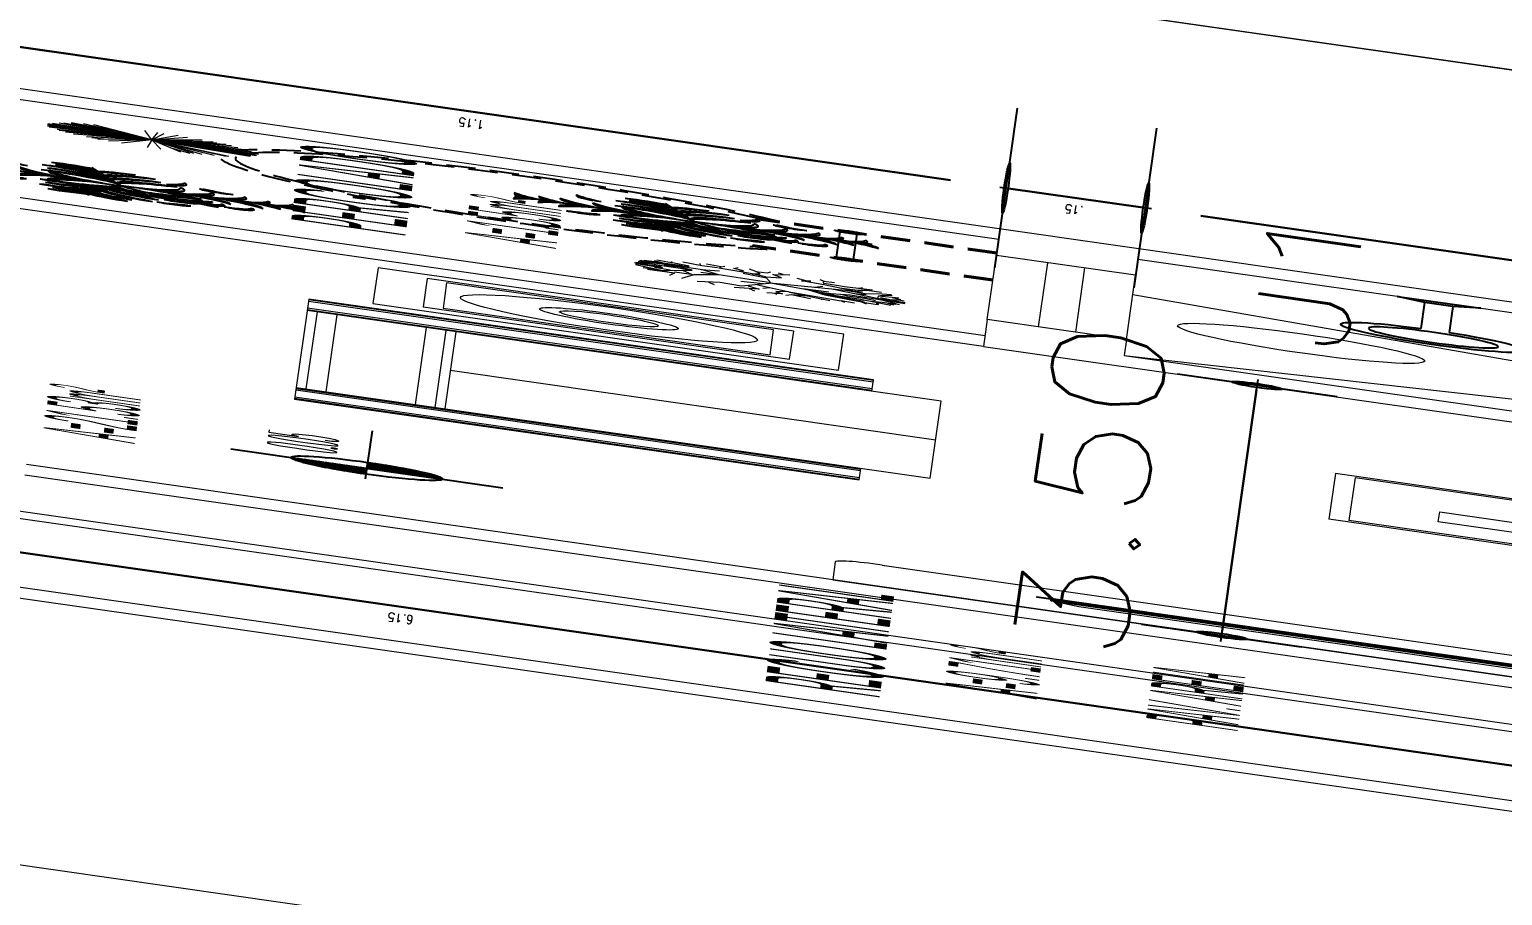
# Model space of a CAD drawing. Header units: millimetres. Extents: x -361192058 to 101130107379, y -14071650034 to 19218552450.
# Drawn here: x -134555.1 to -134461.7, y 43805 to 43859.9 of the extents above; entities that cross this region are included whole.
import ezdxf
from ezdxf.enums import TextEntityAlignment as Align

# ---------------------------------------------------------------- set-up
doc = ezdxf.new("R2010")
doc.units = ezdxf.units.MM
doc.header["$LTSCALE"] = 0.5
doc.linetypes.add('HIDDEN', pattern=[0.375, 0.25, -0.125])
for name, color, linetype in [('02', 2, 'Continuous'), ('08', 8, 'Continuous'), ('DIVERSOS', 4, 'Continuous'), ('ESQUADRIA', 3, 'Continuous'), ('FMPLANT', 3, 'Continuous'), ('MOBIL-I', 251, 'Continuous'), ('parede', 2, 'Continuous'), ('PISO', 8, 'Continuous'), ('TEXTO2', 3, 'Continuous'), ('TXT_0', 7, 'Continuous')]:
    doc.layers.add(name, color=color, linetype=linetype)
doc.styles.add('ADITIVOCAD', font='ROMANS.shx')
doc.styles.add('SANSSERIF', font='sas_____.pfb', dxfattribs={"height": 1})
doc.styles.get("Standard").update_dxf_attribs({"font": 'txt.shx', "height": 0.12})
doc.dimstyles.new('ESCALA50', dxfattribs={"dimtxt": 0.1, "dimasz": 0.06, "dimexe": 0.18, "dimexo": 0.06, "dimgap": 0.1, "dimtad": 1, "dimzin": 4, "dimdsep": 46, "dimtxsty": 'Standard', "dimblk1": 'BOLA', "dimblk2": 'BOLA', "dimsah": 1, "dimcen": -0.06, "dimse1": 1, "dimse2": 1, "dimclrd": 7, "dimclrt": 3, "dimadec": 0, "dimazin": 0, "dimtfac": 1, "dimtix": 1, "dimtmove": 0, "dimatfit": 3, "dimldrblk": 'BOLA', "dimfxl": 0, "dimtolj": 1, "dimtzin": 4, "dimarcsym": 0})

# ---------------------------------------------------------------- blocks, each defined once
blk = doc.blocks.new('ADC_CHUVEIRO')
for p, q in [((0, 0.045), (0, -0.045)), ((0.03, 0.015), (0, 0.045)), ((0.395, 0.015), (0.03, 0.015)), ((0.03, -0.015), (0.03, 0.015)), ((0, -0.045), (0.03, -0.015)), ((0.03, -0.015), (0.3953, -0.015))]:
    blk.add_line(p, q)
blk.add_circle((0.494, 0.0009), 0.07)
blk.add_arc((0.494, 0.0009), 0.1, 189.1456, 171.891)
blk = doc.blocks.new('A1194DB', base_point=(2.905, 11.0463))
for p in [(2.905, 11.5463), (2.4126, 11.1332), (3.3974, 11.1332), (2.9918, 10.5539)]:
    blk.add_line(p, (2.905, 11.0463))
for centre, radius, start, end in [((2.8119, 11.432), 0.1154, 36.29, 99.6243), ((2.7184, 11.2969), 0.2598, 44.0763, 73.3794), ((2.998, 11.432), 0.1154, 80.3757, 143.71), ((3.0916, 11.2969), 0.2598, 106.6206, 135.9237), ((2.8119, 11.3638), 0.1154, 36.29, 99.6243), ((2.7184, 11.2287), 0.2598, 44.0763, 73.3794), ((2.998, 11.3638), 0.1154, 80.3757, 143.71), ((3.0916, 11.2287), 0.2598, 106.6206, 135.9237), ((2.7604, 11.2616), 0.1598, 25.2489, 95.3937), ((2.6762, 11.1619), 0.2679, 31.3712, 75.0366), ((3.0495, 11.2616), 0.1598, 84.6063, 154.7511), ((3.1337, 11.1619), 0.2679, 104.9634, 148.6288), ((2.695, 11.3621), 0.0575, 139.742, 258.7475), ((2.7729, 11.4076), 0.1251, 184.618, 228.2106), ((3.2361, 11.2628), 0.1154, 80.3757, 143.71), ((3.3297, 11.1277), 0.2598, 106.6206, 135.9237), ((2.7604, 11.1707), 0.1598, 25.2489, 95.3937), ((2.6762, 11.0709), 0.2679, 31.3712, 75.0366), ((3.0495, 11.1707), 0.1598, 84.6063, 154.7511), ((3.1337, 11.0709), 0.2679, 104.9634, 148.6288), ((2.7181, 11.2261), 0.1598, 164.6063, 234.7511), ((2.8309, 11.2917), 0.2679, 184.9634, 228.6288), ((2.8857, 11.2065), 0.1558, 156.3654, 256.5741), ((2.9783, 11.2559), 0.2357, 176.8122, 238.3335), ((2.8316, 11.2559), 0.2357, 301.6665, 3.1878), ((2.9242, 11.2065), 0.1558, 283.4259, 23.6346), ((2.979, 11.2917), 0.2679, 311.3712, 355.0366), ((3.0919, 11.2261), 0.1598, 305.2489, 15.3937), ((2.5413, 11.2049), 0.1154, 160.3757, 223.71), ((2.6906, 11.2736), 0.2598, 186.6206, 215.9237), ((2.6085, 11.1931), 0.1154, 160.3757, 223.71), ((2.7578, 11.2618), 0.2598, 186.6206, 215.9237), ((2.8076, 11.2103), 0.1598, 164.6063, 234.7511), ((2.9205, 11.2759), 0.2679, 184.9634, 228.6288), ((2.7506, 11.0931), 0.1558, 3.4259, 103.6346), ((2.6859, 11.0105), 0.2357, 21.6665, 83.1878), ((3.0593, 11.0931), 0.1558, 76.3654, 176.5741), ((3.124, 11.0105), 0.2357, 96.8122, 158.3335), ((2.8895, 11.2759), 0.2679, 311.3712, 355.0366), ((3.0023, 11.2103), 0.1598, 305.2489, 15.3937), ((3.0521, 11.2618), 0.2598, 324.0763, 353.3794), ((3.2015, 11.1931), 0.1154, 316.29, 19.6243), ((3.1193, 11.2736), 0.2598, 324.0763, 353.3794), ((3.2686, 11.2049), 0.1154, 316.29, 19.6243), ((2.509, 11.0217), 0.1154, 116.29, 179.6243), ((2.6258, 10.9061), 0.2598, 124.0763, 153.3794), ((2.5762, 11.0099), 0.1154, 116.29, 179.6243), ((2.693, 10.8942), 0.2598, 124.0763, 153.3794), ((2.6679, 10.9413), 0.1598, 105.2489, 175.3937), ((3.1421, 10.9413), 0.1598, 4.6063, 74.7511), ((3.1169, 10.8942), 0.2598, 26.6206, 55.9237), ((3.2338, 11.0099), 0.1154, 0.3757, 63.71), ((2.7514, 10.8411), 0.2679, 111.3712, 155.0366), ((2.7574, 10.9256), 0.1598, 105.2489, 175.3937), ((2.841, 10.8253), 0.2679, 111.3712, 155.0366), ((2.8321, 10.9024), 0.1558, 83.4259, 183.6346), ((2.9022, 10.8244), 0.2357, 101.6665, 163.1878), ((2.8087, 11.0276), 0.0563, 114.2257, 255.1279), ((2.8535, 11.0404), 0.078, 150.4398, 228.6694), ((2.9077, 10.8244), 0.2357, 16.8122, 78.3335), ((2.9778, 10.9024), 0.1558, 356.3654, 96.5741), ((2.9689, 10.8253), 0.2679, 24.9634, 68.6288), ((3.0525, 10.9256), 0.1598, 4.6063, 74.7511), ((3.0585, 10.8411), 0.2679, 24.9634, 68.6288), ((3.1373, 10.5587), 0.5402, 115.4772, 156.6585), ((2.7588, 10.9805), 0.0869, 144.9865, 244.4034), ((2.9354, 11.0633), 0.25, 187.5759, 215.8942), ((2.683, 11.0436), 0.2357, 286.8122, 348.3335), ((2.7611, 10.9735), 0.1558, 266.3654, 6.5741), ((2.916, 10.9339), 0.1295, 161.4477, 239.3672), ((3.2224, 11.0216), 0.4224, 185.4007, 208.139), ((3.0651, 11.0271), 0.1558, 193.4259, 293.6346), ((3.1145, 11.1197), 0.2357, 211.6665, 273.1878), ((2.5634, 10.9046), 0.0575, 139.742, 258.7475), ((2.6413, 10.9501), 0.1251, 184.618, 228.2106), ((2.6825, 10.8858), 0.0575, 139.742, 258.7475), ((2.7604, 10.9313), 0.1251, 184.618, 228.2106), ((2.791, 10.8669), 0.0766, 138.8744, 278.9763), ((2.8575, 10.9036), 0.125, 173.7536, 244.097), ((3.3391, 11.1328), 0.2598, 234.0763, 263.3794), ((3.2704, 10.9835), 0.1154, 226.29, 289.6243), ((2.6839, 10.9824), 0.2679, 294.9634, 338.6288), ((2.7842, 10.8988), 0.1598, 274.6063, 344.7511), ((3.1345, 11.0618), 0.2679, 221.3712, 265.0366), ((3.0689, 10.949), 0.1598, 215.2489, 285.3937), ((2.7249, 10.8131), 0.057, 167.0577, 302.8533), ((2.7577, 10.8453), 0.08, 185.1845, 268.654), ((3.2089, 10.7748), 0.0575, 101.2525, 220.258), ((3.2868, 10.7293), 0.1251, 131.7894, 175.382), ((2.6997, 10.8928), 0.2679, 294.9634, 338.6288), ((3.1503, 10.9723), 0.2679, 221.3712, 265.0366), ((2.7249, 10.7316), 0.057, 167.0577, 302.8533), ((2.7577, 10.7638), 0.08, 185.1845, 268.654), ((2.8, 10.8092), 0.1598, 274.6063, 344.7511), ((3.0847, 10.8594), 0.1598, 215.2489, 285.3937), ((2.7529, 10.8344), 0.2598, 296.6206, 325.9237), ((3.1204, 10.8992), 0.2598, 234.0763, 263.3794), ((2.8685, 10.7175), 0.1154, 270.3757, 333.71), ((3.0517, 10.7498), 0.1154, 226.29, 289.6243), ((2.7647, 10.7672), 0.2598, 296.6206, 325.9237), ((3.1323, 10.832), 0.2598, 234.0763, 263.3794), ((2.8803, 10.6504), 0.1154, 270.3757, 333.71), ((3.0635, 10.6827), 0.1154, 226.29, 289.6243)]:
    blk.add_arc(centre, radius, start, end)
blk = doc.blocks.new('Adc_nivelpl')
h = blk.add_hatch()
h.set_pattern_fill('_U', color=256, scale=0.005, angle=45, style=0, double=1)
h.set_pattern_definition([(45, (-5.8772514, -3.5161936), (-0.003535534, 0.003535534), []), (135, (-5.8772514, -3.5161936), (-0.003535534, -0.003535534), [])])
h.paths.add_polyline_path([(0.1954, -0.0865, 0.414214), (0.0865, -0.1954), (0.1954, -0.1954)])
h.paths.add_polyline_path([(0.1954, -0.1954), (0.1954, -0.3043, 0.414214), (0.3043, -0.1954)])
for p, q in [((0.1954, 0), (0.1954, -0.3908)), ((0.8958, -0.1954), (0, -0.1954))]:
    blk.add_line(p, q)
blk.add_circle((0.1954, -0.1954), 0.1089)
at = {"flags": 8}
blk.add_attdef('NIVEL', (0.3642, -0.1501), '', height=0.1, dxfattribs=at)
blk = doc.blocks.new('BOLA')
for p, q in [((0, -1.435), (0, 1.435)), ((-1.435, 0), (1.435, 0))]:
    blk.add_line(p, q)
blk.add_circle((0, 0), 0.452)
blk = doc.blocks.new('*D1623')
at = {"layer": 'Defpoints', "color": 0, "transparency": 16777216}
for p in [(4685.2878, 2427.043), (4685.2878, 2425.893), (4686.0054, 2425.893)]:
    blk.add_point(p, dxfattribs=at)
at = {"layer": 'DIVERSOS', "color": 7, "lineweight": -2, "transparency": 16777216}
blk.add_line((4686.0054, 2426.983), (4686.0054, 2425.953), dxfattribs=at)
at = {"layer": 'DIVERSOS', "color": 7, "lineweight": -2, "transparency": 16777216, "xscale": 0.06, "yscale": 0.06, "zscale": 0.06}
for p, rotation in [((4686.0054, 2427.043), 90), ((4686.0054, 2425.893), 270)]:
    blk.add_blockref('BOLA', p, dxfattribs=dict(at, rotation=rotation))
at = {"layer": 'DIVERSOS', "color": 3, "lineweight": 18, "transparency": 16777216, "insert": (4685.8454, 2426.468), "char_height": 0.12, "attachment_point": 5, "rotation": 90}
blk.add_mtext('\\A1;1.15', dxfattribs=at)
blk = doc.blocks.new('*D1624')
at = {"layer": 'Defpoints', "color": 0, "transparency": 16777216}
for p in [(4685.2878, 2427.193), (4685.2878, 2427.043), (4686.0054, 2427.043)]:
    blk.add_point(p, dxfattribs=at)
at = {"layer": 'DIVERSOS', "color": 7, "lineweight": -2, "transparency": 16777216}
for p, q in [((4686.0054, 2427.253), (4686.0054, 2427.313)), ((4686.0054, 2427.193), (4686.0054, 2427.043)), ((4686.0054, 2426.983), (4686.0054, 2426.923))]:
    blk.add_line(p, q, dxfattribs=at)
at = {"layer": 'DIVERSOS', "color": 7, "lineweight": -2, "transparency": 16777216, "xscale": 0.06, "yscale": 0.06, "zscale": 0.06}
for p, rotation in [((4686.0054, 2427.193), 270), ((4686.0054, 2427.043), 90)]:
    blk.add_blockref('BOLA', p, dxfattribs=dict(at, rotation=rotation))
at = {"layer": 'DIVERSOS', "color": 3, "lineweight": 18, "transparency": 16777216, "insert": (4685.8454, 2427.118), "char_height": 0.12, "attachment_point": 5, "rotation": 90}
blk.add_mtext('\\A1;.15', dxfattribs=at)
blk = doc.blocks.new('*D1625')
at = {"layer": 'Defpoints', "color": 0, "transparency": 16777216}
for p in [(4685.2878, 2425.893), (4685.2878, 2425.743), (4686.0054, 2425.743)]:
    blk.add_point(p, dxfattribs=at)
at = {"layer": 'DIVERSOS', "color": 7, "lineweight": -2, "transparency": 16777216}
for p, q in [((4686.0054, 2425.953), (4686.0054, 2426.013)), ((4686.0054, 2425.893), (4686.0054, 2425.743)), ((4686.0054, 2425.683), (4686.0054, 2425.623))]:
    blk.add_line(p, q, dxfattribs=at)
at = {"layer": 'DIVERSOS', "color": 7, "lineweight": -2, "transparency": 16777216, "xscale": 0.06, "yscale": 0.06, "zscale": 0.06}
for p, rotation in [((4686.0054, 2425.893), 270), ((4686.0054, 2425.743), 90)]:
    blk.add_blockref('BOLA', p, dxfattribs=dict(at, rotation=rotation))
at = {"layer": 'DIVERSOS', "color": 3, "lineweight": 18, "transparency": 16777216, "insert": (4685.8454, 2425.818), "char_height": 0.12, "attachment_point": 5, "rotation": 90}
blk.add_mtext('\\A1;.15', dxfattribs=at)
blk = doc.blocks.new('*D1626')
at = {"layer": 'Defpoints', "color": 0, "transparency": 16777216}
for p in [(4685.2878, 2425.743), (4686.0054, 2425.743), (4685.2878, 2423.393)]:
    blk.add_point(p, dxfattribs=at)
at = {"layer": 'DIVERSOS', "color": 7, "lineweight": -2, "transparency": 16777216}
blk.add_line((4686.0054, 2423.453), (4686.0054, 2425.683), dxfattribs=at)
at = {"layer": 'DIVERSOS', "color": 7, "lineweight": -2, "transparency": 16777216, "xscale": 0.06, "yscale": 0.06, "zscale": 0.06}
for p, rotation in [((4686.0054, 2425.743), 90), ((4686.0054, 2423.393), 270)]:
    blk.add_blockref('BOLA', p, dxfattribs=dict(at, rotation=rotation))
at = {"layer": 'DIVERSOS', "color": 3, "lineweight": 18, "transparency": 16777216, "insert": (4685.8454, 2424.568), "char_height": 0.12, "attachment_point": 5, "rotation": 90}
blk.add_mtext('\\A1;2.35', dxfattribs=at)
blk = doc.blocks.new('*D1610')
at = {"layer": 'Defpoints', "color": 0, "transparency": 16777216}
for p in [(4680.2878, 2425.5978), (4680.2878, 2425.5978), (4683.7878, 2425.5978)]:
    blk.add_point(p, dxfattribs=at)
at = {"layer": 'DIVERSOS', "color": 7, "lineweight": -2, "transparency": 16777216}
blk.add_line((4683.7278, 2425.5978), (4680.3478, 2425.5978), dxfattribs=at)
at = {"layer": 'DIVERSOS', "color": 7, "lineweight": -2, "transparency": 16777216, "xscale": 0.06, "yscale": 0.06, "zscale": 0.06, "rotation": 180}
blk.add_blockref('BOLA', (4680.2878, 2425.5978), dxfattribs=at)
at = {"layer": 'DIVERSOS', "color": 7, "lineweight": -2, "transparency": 16777216, "xscale": 0.06, "yscale": 0.06, "zscale": 0.06}
blk.add_blockref('BOLA', (4683.7878, 2425.5978), dxfattribs=at)
at = {"layer": 'DIVERSOS', "color": 3, "lineweight": 18, "transparency": 16777216, "insert": (4682.0378, 2425.7578), "char_height": 0.12, "attachment_point": 5}
blk.add_mtext('\\A1;3.50', dxfattribs=at)
blk = doc.blocks.new('*D1644')
at = {"layer": 'Defpoints', "color": 0, "transparency": 16777216}
for p in [(4679.0715, 2429.543), (4680.1378, 2429.543), (4680.1378, 2423.393)]:
    blk.add_point(p, dxfattribs=at)
at = {"layer": 'DIVERSOS', "color": 7, "lineweight": -2, "transparency": 16777216}
blk.add_line((4679.0715, 2423.453), (4679.0715, 2429.483), dxfattribs=at)
at = {"layer": 'DIVERSOS', "color": 7, "lineweight": -2, "transparency": 16777216, "xscale": 0.06, "yscale": 0.06, "zscale": 0.06}
for p, rotation in [((4679.0715, 2429.543), 90), ((4679.0715, 2423.393), 270)]:
    blk.add_blockref('BOLA', p, dxfattribs=dict(at, rotation=rotation))
at = {"layer": 'DIVERSOS', "color": 3, "lineweight": 18, "transparency": 16777216, "insert": (4678.9115, 2426.468), "char_height": 0.12, "attachment_point": 5, "rotation": 90}
blk.add_mtext('\\A1;6.15', dxfattribs=at)
blk = doc.blocks.new('ESCADA')
at = {"layer": '08', "linetype": 'HIDDEN'}
for p, q in [((-0.22, 0.91), (-0.22, 0.6222)), ((-0.2, 0.91), (-0.2, 0.6222)), ((0.2, 0.91), (0.2, 0.6222)), ((0.22, 0.91), (0.22, 0.6222)), ((-0.2, 0.7422), (0.2, 0.7422)), ((-0.2, 0.7222), (0.2, 0.7222)), ((-0.22, 0.6222), (-0.2, 0.6222)), ((0.2, 0.6222), (0.22, 0.6222))]:
    blk.add_line(p, q, dxfattribs=at)
for points in [[(-0.21, 0.7222, 1), (-0.21, 0.7422, 1)], [(0.21, 0.7222, -1), (0.21, 0.7422, -1)]]:
    blk.add_lwpolyline(points, format="xyb", close=True, dxfattribs=at)
for centre in [(-0.21, 0.7322), (0.21, 0.7322)]:
    blk.add_circle(centre, 0.0175, dxfattribs=at)
for radius, start, end in [(0.37, 126.4837, 53.5163), (0.35, 128.9448, 51.0552)]:
    blk.add_arc((0, 0.35), radius, start, end, dxfattribs=at)
blk = doc.blocks.new('APROVADO QUADRA 21.2 MBVII')
at = {"lineweight": 18}
blk.add_line((4684.2605, 2425.9897), (4684.2565, 2425.9837), dxfattribs=at)
at = {"layer": '02', "lineweight": 18}
for points in [[(4688.619, 2439.7183), (4674.7804, 2439.7183), (4674.7804, 2405.9015), (4688.619, 2405.9015)], [(4661.5448, 2439.6901), (4674.7804, 2439.6901), (4674.7804, 2405.9015), (4661.5448, 2405.9015)], [(4688.619, 2430.5177), (4701.139, 2430.5177), (4701.139, 2422.0652), (4688.619, 2422.0652)]]:
    blk.add_lwpolyline(points, close=True, dxfattribs=at)
at = {"layer": 'DIVERSOS', "lineweight": 18}
for p, q in [((4684.1628, 2425.893), (4685.0628, 2425.893)), ((4684.1628, 2425.743), (4685.0628, 2425.743))]:
    blk.add_line(p, q, dxfattribs=at)
at = {"layer": 'ESQUADRIA', "lineweight": 18}
for p, q in [((4685.0628, 2425.838), (4684.1628, 2425.838)), ((4685.0628, 2425.798), (4684.1628, 2425.798))]:
    blk.add_line(p, q, dxfattribs=at)
at = {"layer": 'FMPLANT', "lineweight": 18}
for p, q in [((4684.9903, 2426.8031), (4684.9389, 2426.9027)), ((4684.9903, 2426.8031), (4684.9464, 2426.9047)), ((4684.9903, 2426.8031), (4684.9655, 2426.9137)), ((4684.9903, 2426.8031), (4684.9755, 2426.9157)), ((4684.983, 2426.859), (4684.9854, 2426.9146)), ((4684.9903, 2426.8031), (4684.9937, 2426.9157)), ((4684.9903, 2426.8031), (4685.0062, 2426.9157)), ((4684.9903, 2426.8031), (4685.0203, 2426.9107)), ((4684.9903, 2426.8031), (4685.0386, 2426.9037)), ((4684.9903, 2426.8031), (4684.9156, 2426.8868)), ((4684.9903, 2426.8031), (4684.9281, 2426.8957)), ((4684.9903, 2426.8031), (4685.0494, 2426.8987)), ((4684.9903, 2426.8031), (4685.0594, 2426.8908)), ((4685.0375, 2426.8442), (4685.0661, 2426.8908)), ((4684.9903, 2426.8031), (4684.904, 2426.8728)), ((4684.9903, 2426.8031), (4685.076, 2426.8778)), ((4684.9903, 2426.8031), (4684.8949, 2426.8608)), ((4684.9056, 2426.8543), (4684.9023, 2426.8668)), ((4684.9903, 2426.8031), (4685.0852, 2426.8668)), ((4684.9903, 2426.8031), (4684.8882, 2426.8489)), ((4684.9903, 2426.8031), (4684.8857, 2426.8349)), ((4684.8857, 2426.8349), (4684.8857, 2426.8349)), ((4684.9903, 2426.8031), (4684.8791, 2426.8069)), ((4684.9903, 2426.8031), (4685.1035, 2426.812)), ((4684.9903, 2426.8031), (4684.8791, 2426.7921)), ((4684.9903, 2426.8031), (4684.8832, 2426.7711)), ((4684.9903, 2426.8031), (4684.8882, 2426.7572)), ((4684.9903, 2426.8031), (4684.8932, 2426.7482)), ((4684.9903, 2426.8031), (4684.904, 2426.7352)), ((4684.9903, 2426.8031), (4684.9115, 2426.7223)), ((4684.9903, 2426.8031), (4684.9181, 2426.7193)), ((4684.9903, 2426.8031), (4684.9572, 2426.6973)), ((4684.9903, 2426.8031), (4684.973, 2426.6963)), ((4684.9903, 2426.8031), (4684.9821, 2426.6903)), ((4684.9903, 2426.8031), (4684.9879, 2426.6913)), ((4684.9903, 2426.8031), (4685.1026, 2426.7979)), ((4684.9903, 2426.8031), (4685.101, 2426.791)), ((4684.9903, 2426.8031), (4685.096, 2426.766)), ((4684.9903, 2426.8031), (4685.0918, 2426.7501)), ((4684.9903, 2426.8031), (4685.0835, 2426.7382)), ((4684.9903, 2426.8031), (4685.0054, 2426.6883)), ((4684.9903, 2426.8031), (4684.9945, 2426.6933)), ((4684.9903, 2426.8031), (4685.0419, 2426.7033)), ((4684.9903, 2426.8031), (4685.0561, 2426.7112)), ((4684.9903, 2426.8031), (4685.0719, 2426.7182)), ((4684.9903, 2426.8031), (4685.027, 2426.6963)), ((4684.9903, 2426.8031), (4685.0794, 2426.7242)), ((4684.9903, 2426.8031), (4685.1075, 2426.7761)), ((4684.9903, 2426.8031), (4685.0195, 2426.6953)), ((4684.9197, 2426.782), (4684.884, 2426.7611)), ((4685.0588, 2426.7554), (4685.0769, 2426.7342)), ((4684.9686, 2426.7338), (4684.9664, 2426.6963)), ((4684.1979, 2426.2429), (4684.2242, 2426.2731)), ((4684.2363, 2426.2442), (4684.2394, 2426.2731)), ((4684.2504, 2426.2477), (4684.2484, 2426.2744)), ((4684.2665, 2426.2585), (4684.2595, 2426.2731)), ((4684.1849, 2426.2307), (4684.1818, 2426.2598)), ((4684.1979, 2426.2429), (4684.199, 2426.2646)), ((4684.2605, 2426.2477), (4684.2777, 2426.2707)), ((4684.2888, 2426.2368), (4684.2806, 2426.2683)), ((4684.2877, 2426.2016), (4684.2918, 2426.2696)), ((4684.304, 2426.2453), (4684.3018, 2426.2646)), ((4684.1979, 2426.2429), (4684.1849, 2426.2307)), ((4684.2394, 2426.2223), (4684.1979, 2426.2429)), ((4684.2191, 2426.2355), (4684.2262, 2426.2526)), ((4684.2595, 2426.2477), (4684.2363, 2426.2442)), ((4684.2645, 2426.2125), (4684.2605, 2426.2477)), ((4684.2797, 2426.2259), (4684.2736, 2426.2429)), ((4684.3029, 2426.2442), (4684.3181, 2426.2537)), ((4684.3029, 2426.2235), (4684.3029, 2426.2442)), ((4684.3241, 2426.2355), (4684.3291, 2426.2513)), ((4684.1849, 2426.2307), (4684.1455, 2426.2355)), ((4684.201, 2426.2125), (4684.1999, 2426.2307)), ((4684.2665, 2426.2138), (4684.2797, 2426.2259)), ((4684.2898, 2426.2283), (4684.3139, 2426.2162)), ((4684.3139, 2426.2162), (4684.3251, 2426.2344)), ((4684.3251, 2426.2344), (4684.3422, 2426.2355)), ((4684.2019, 2426.2101), (4684.1294, 2426.2223)), ((4684.201, 2426.2114), (4684.2394, 2426.2223)), ((4684.2504, 2426.1836), (4684.2019, 2426.2101)), ((4684.2414, 2426.2235), (4684.2645, 2426.2125)), ((4684.3422, 2426.2029), (4684.3543, 2426.2235)), ((4684.1485, 2426.181), (4684.1192, 2426.2053)), ((4684.2504, 2426.1847), (4684.2464, 2426.2029)), ((4684.2504, 2426.1836), (4684.2877, 2426.2016)), ((4684.2877, 2426.2029), (4684.3079, 2426.1836)), ((4684.3443, 2426.186), (4684.3422, 2426.2029)), ((4684.3432, 2426.204), (4684.3695, 2426.2053)), ((4684.3675, 2426.1823), (4684.3735, 2426.1981)), ((4684.1314, 2426.1932), (4684.1112, 2426.1871)), ((4684.1415, 2426.158), (4684.1485, 2426.181)), ((4684.2443, 2426.1275), (4684.2504, 2426.1836)), ((4684.3362, 2426.163), (4684.3443, 2426.1847)), ((4684.3443, 2426.1847), (4684.3675, 2426.1823)), ((4684.3675, 2426.1823), (4684.3827, 2426.1786)), ((4684.1324, 2426.1387), (4684.1062, 2426.1654)), ((4684.3322, 2426.1484), (4684.3362, 2426.163)), ((4684.3362, 2426.1641), (4684.3543, 2426.158)), ((4684.3543, 2426.158), (4684.3684, 2426.169)), ((4684.3684, 2426.169), (4684.3887, 2426.1641)), ((4684.1212, 2426.1495), (4684.1021, 2426.1436)), ((4684.1596, 2426.1508), (4684.1324, 2426.1387)), ((4684.2423, 2426.1254), (4684.1415, 2426.158)), ((4684.2141, 2426.135), (4684.2019, 2426.1593)), ((4684.3009, 2426.1326), (4684.319, 2426.158)), ((4684.3139, 2426.1339), (4684.3322, 2426.1484)), ((4684.3322, 2426.1484), (4684.3452, 2426.14)), ((4684.3695, 2426.1448), (4684.3876, 2426.1521)), ((4684.1737, 2426.1278), (4684.1485, 2426.135)), ((4684.1889, 2426.1411), (4684.1536, 2426.1048)), ((4684.2443, 2426.1275), (4684.3139, 2426.1339)), ((4684.3139, 2426.1339), (4684.3331, 2426.1169)), ((4684.3452, 2426.14), (4684.3695, 2426.1448)), ((4684.3695, 2426.1448), (4684.3725, 2426.1326)), ((4684.3725, 2426.1326), (4684.3917, 2426.1291)), ((4684.1132, 2426.1133), (4684.1001, 2426.1302)), ((4684.1062, 2426.1217), (4684.1011, 2426.1193)), ((4684.1344, 2426.1206), (4684.1132, 2426.1133)), ((4684.1536, 2426.1072), (4684.1344, 2426.1206)), ((4684.2423, 2426.1254), (4684.205, 2426.0588)), ((4684.2434, 2426.1241), (4684.2996, 2426.029)), ((4684.3331, 2426.1169), (4684.3613, 2426.1265)), ((4684.3613, 2426.1265), (4684.3906, 2426.1085)), ((4684.3796, 2426.1157), (4684.3926, 2426.1206)), ((4684.1183, 2426.1035), (4684.0991, 2426.1096)), ((4684.1212, 2426.1024), (4684.1071, 2426.0831)), ((4684.1334, 2426.0831), (4684.1183, 2426.1035)), ((4684.1525, 2426.1061), (4684.1334, 2426.0831)), ((4684.1536, 2426.1048), (4684.1353, 2426.0503)), ((4684.3422, 2426.0903), (4684.3532, 2426.1)), ((4684.1324, 2426.0842), (4684.1172, 2426.0624)), ((4684.2211, 2426.0866), (4684.1828, 2426.0685)), ((4684.2282, 2426.0927), (4684.2343, 2426.0648)), ((4684.3181, 2426.0709), (4684.3311, 2426.0951)), ((4684.3311, 2426.0951), (4684.3472, 2426.0855)), ((4684.1212, 2426.0696), (4684.1071, 2426.072)), ((4684.1828, 2426.0685), (4684.1587, 2426.0286)), ((4684.1828, 2426.0685), (4684.1838, 2426.0418)), ((4684.199, 2426.0757), (4684.1979, 2426.0321)), ((4684.2696, 2426.0805), (4684.2998, 2426.072)), ((4684.2948, 2426.0394), (4684.319, 2426.0709)), ((4684.319, 2426.0709), (4684.3675, 2426.072)), ((4684.3432, 2426.0709), (4684.3382, 2426.049)), ((4684.3675, 2426.0709), (4684.3816, 2426.0757)), ((4684.3675, 2426.072), (4684.3705, 2426.0601)), ((4684.2101, 2426.0672), (4684.2343, 2426.0418)), ((4684.2777, 2426.0601), (4684.2403, 2426.0127)), ((4684.3099, 2426.054), (4684.313, 2426.0346)), ((4684.1353, 2426.0503), (4684.1223, 2426.0466)), ((4684.1375, 2426.0503), (4684.1324, 2426.0358)), ((4684.1838, 2426.0418), (4684.1748, 2426.026)), ((4684.2242, 2426.0503), (4684.2141, 2426.0442)), ((4684.2141, 2426.0442), (4684.2161, 2426.026)), ((4684.2343, 2426.0418), (4684.2222, 2425.9825)), ((4684.2625, 2426.037), (4684.2707, 2426.0249)), ((4684.2888, 2426.0455), (4684.2817, 2426.026)), ((4684.3382, 2426.049), (4684.3483, 2426.0188)), ((4684.1587, 2426.0286), (4684.1435, 2426.0236)), ((4684.1576, 2426.0273), (4684.1525, 2426.0116)), ((4684.1979, 2426.0321), (4684.1728, 2425.9971)), ((4684.2161, 2426.026), (4684.205, 2426.014)), ((4684.2817, 2426.026), (4684.3119, 2426.008)), ((4684.313, 2426.0346), (4684.3302, 2426.0249)), ((4684.3302, 2426.0249), (4684.3302, 2426.0091)), ((4684.3412, 2426.0334), (4684.3604, 2426.0297)), ((4684.1637, 2426.0127), (4684.1576, 2426.0103)), ((4684.1818, 2426.008), (4684.1637, 2426.0127)), ((4684.1889, 2426.0188), (4684.1979, 2426.0067)), ((4684.1979, 2426.0067), (4684.1939, 2425.9921)), ((4684.2282, 2426.0091), (4684.1979, 2425.9886)), ((4684.2403, 2426.0127), (4684.2363, 2425.9825)), ((4684.2414, 2426.0116), (4684.2756, 2426.0116)), ((4684.2585, 2426.0091), (4684.2464, 2425.9971)), ((4684.2756, 2426.0116), (4684.2877, 2425.9897)), ((4684.2766, 2426.0116), (4684.2928, 2426.008)), ((4684.2928, 2426.008), (4684.3079, 2425.9971)), ((4684.3119, 2426.008), (4684.321, 2425.9982)), ((4684.1939, 2426.0006), (4684.1828, 2425.9945)), ((4684.2464, 2425.9971), (4684.2605, 2425.9897)), ((4684.2817, 2425.9971), (4684.2707, 2425.9873))]:
    blk.add_line(p, q, dxfattribs=at)
at = {"layer": 'MOBIL-I', "lineweight": 18}
for p, q in [((4681.7131, 2426.6133), (4681.7131, 2426.0041)), ((4683.1132, 2426.6133), (4681.7131, 2426.6133)), ((4681.7238, 2426.6133), (4681.7238, 2426.0041)), ((4681.7452, 2426.6133), (4681.7452, 2426.0041)), ((4681.8414, 2426.6133), (4681.8414, 2426.0041)), ((4681.8628, 2426.6133), (4681.8628, 2426.0041)), ((4681.8735, 2426.6133), (4681.8735, 2425.9293)), ((4682.9529, 2426.6026), (4681.8735, 2426.6026)), ((4682.9529, 2425.9293), (4682.9529, 2426.6133)), ((4682.9636, 2426.0041), (4682.9636, 2426.6133)), ((4682.985, 2426.0041), (4682.985, 2426.6133)), ((4683.0811, 2426.0041), (4683.0811, 2426.6133)), ((4683.1025, 2426.0041), (4683.1025, 2426.6133)), ((4683.1132, 2426.0041), (4683.1132, 2426.6133)), ((4682.9529, 2426.5812), (4681.8735, 2426.5812)), ((4682.9529, 2426.485), (4681.8735, 2426.485)), ((4682.9529, 2426.4636), (4681.8735, 2426.4636)), ((4682.9529, 2426.453), (4681.8735, 2426.453)), ((4682.4132, 2426.453), (4682.4132, 2425.9293)), ((4680.5378, 2426.0171), (4680.2878, 2426.0171)), ((4680.2878, 2426.0171), (4680.2878, 2424.2626)), ((4681.7131, 2426.0041), (4681.8735, 2426.0041)), ((4682.9529, 2426.0041), (4683.1132, 2426.0041)), ((4680.5878, 2425.9671), (4680.5878, 2424.3126)), ((4681.8735, 2425.9293), (4682.9529, 2425.9293)), ((4682.0925, 2424.5443), (4682.0925, 2425.5018)), ((4682.7338, 2425.5018), (4682.0925, 2425.5018)), ((4682.7338, 2424.5443), (4682.7338, 2425.5018)), ((4682.1138, 2424.5657), (4682.1138, 2425.4804)), ((4682.7124, 2425.4804), (4682.1138, 2425.4804)), ((4682.7124, 2424.5657), (4682.7124, 2425.4804)), ((4682.274, 2425.3858), (4682.4132, 2425.3858)), ((4682.274, 2425.2079), (4682.274, 2425.3858)), ((4682.4132, 2425.3858), (4682.4132, 2425.3007))]:
    blk.add_line(p, q, dxfattribs=at)
for points in [[(4683.6795, 2426.5448), (4683.1772, 2426.5448), (4683.1772, 2426.0425), (4683.6795, 2426.0425)], [(4683.6261, 2426.4913), (4683.2306, 2426.4913), (4683.2306, 2426.0959), (4683.6261, 2426.0959)], [(4683.6047, 2426.47), (4683.252, 2426.47), (4683.252, 2426.1173), (4683.6047, 2426.1173)], [(4680.4449, 2425.7988), (4680.4602, 2425.7988), (4680.4602, 2424.4809), (4680.4449, 2424.4809)], [(4680.3991, 2425.753), (4680.4296, 2425.7835), (4680.4297, 2424.4961), (4680.3991, 2424.5267)], [(4680.4296, 2425.7835), (4680.4449, 2425.7835), (4680.4449, 2424.4961), (4680.4297, 2424.4961)], [(4680.4602, 2425.7835), (4680.4653, 2425.7835), (4680.4653, 2424.4961), (4680.4602, 2424.4961)]]:
    blk.add_lwpolyline(points, close=True, dxfattribs=at)
for radius in [0.1603, 0.0748, 0.0534]:
    blk.add_circle((4683.4322, 2426.293), radius, dxfattribs=at)
blk.add_arc((4680.5378, 2425.9671), 0.05, 0.0002, 90.0002, dxfattribs=at)
at = {"layer": 'parede', "lineweight": 18}
for p, q in [((4678.4378, 2412.393), (4678.4378, 2437.393)), ((4685.4378, 2437.393), (4685.4378, 2412.393)), ((4678.5878, 2412.893), (4678.5878, 2430.343)), ((4685.2878, 2427.043), (4685.2878, 2425.893)), ((4680.1378, 2423.243), (4680.1378, 2426.8867)), ((4680.2878, 2423.393), (4680.2878, 2426.8867)), ((4683.7878, 2425.893), (4683.7878, 2424.093)), ((4684.1628, 2425.893), (4683.7878, 2425.893)), ((4684.1628, 2425.743), (4684.1628, 2425.893)), ((4685.2878, 2425.893), (4685.0628, 2425.893)), ((4685.0628, 2425.743), (4685.0628, 2425.893)), ((4684.1628, 2425.743), (4683.9378, 2425.743)), ((4683.9378, 2425.743), (4683.9378, 2424.093)), ((4685.2878, 2425.743), (4685.0628, 2425.743)), ((4685.2878, 2425.743), (4685.2878, 2423.393))]:
    blk.add_line(p, q, dxfattribs=at)
at = {"layer": 'PISO', "lineweight": 18}
for p, q in [((4679.6378, 2429.543), (4679.6378, 2422.743)), ((4679.5378, 2428.943), (4679.5378, 2422.643)), ((4683.7878, 2425.893), (4683.7878, 2427.043)), ((4683.9378, 2425.893), (4683.9378, 2427.043)), ((4683.9378, 2423.593), (4684.7878, 2425.743)), ((4683.9378, 2425.743), (4684.7878, 2423.593))]:
    blk.add_line(p, q, dxfattribs=at)
blk.add_circle((4684.4531, 2425.5577), 0.1333, dxfattribs=at)
at = {"layer": '08', "lineweight": 18, "xscale": 0.9, "yscale": 0.9, "zscale": 0.9, "rotation": 180}
blk.add_blockref('ESCADA', (4684.9034, 2426.712), dxfattribs=at)
at = {"layer": 'FMPLANT', "lineweight": 18, "xscale": 0.3884758565179709, "yscale": 0.3884758565179709, "zscale": 0.3884758565179709}
for p in [(4684.3007, 2426.829), (4684.9323, 2426.2173)]:
    blk.add_blockref('A1194DB', p, dxfattribs=at)
at = {"layer": 'MOBIL-I', "lineweight": 18, "xscale": -1}
blk.add_blockref('ADC_CHUVEIRO', (4685.2878, 2425.418), dxfattribs=at)
at = {"layer": 'TXT_0', "lineweight": 18}
ref = blk.add_blockref('Adc_nivelpl', (4680.7586, 2426.6729), dxfattribs=dict(at, xscale=0.75, yscale=0.75, zscale=0.75))
ref.add_attrib('NIVEL', '0.05', (4681.0317, 2426.5604), dxfattribs={"height": 0.075, "style": 'ADITIVOCAD', "flags": 8})
at = {"color": 0, "lineweight": 13, "flags": 8}
for p in [(4700.7247, 2280.1125), (4699.5738, 2277.8964), (4702.3546, 2276.195), (4703.6722, 2274.085), (4699.8445, 2272.2194), (4703.0488, 2270.137), (4703.0877, 2267.9803), (4700.6523, 2261.5216), (4700.7007, 2257.1593)]:
    blk.add_attdef('NIVEL', p, '', height=0.075, dxfattribs=at)
for rotation, width, p in [(90, 0.8, (4700.8205, 2275.7521)), (270, 0.6, (4703.8437, 2274.9021)), (90, 0.8, (4701.5575, 2268.5021)), (180, 0.6, (4651.1817, 2236.1931))]:
    blk.add_attdef('$PORTA', text='', height=0.09, rotation=rotation, dxfattribs=dict(at, width=width)).set_placement(p, align=Align.MIDDLE)
for p in [(4654.176, 2240.463), (4648.499, 2240.1923), (4637.8012, 2239.3845), (4633.4388, 2239.3361), (4656.3921, 2239.3121), (4652.4746, 2237.6822), (4646.4166, 2236.988), (4644.2598, 2236.9491), (4650.3646, 2236.3646)]:
    blk.add_attdef('NIVEL', p, '', height=0.075, rotation=270, dxfattribs=at)
at = {"color": 0, "lineweight": 13, "width": 0.8, "flags": 8}
for p in [(4652.0317, 2239.2163), (4644.7817, 2238.4793)]:
    blk.add_attdef('$PORTA', text='', height=0.09, dxfattribs=at).set_placement(p, align=Align.MIDDLE)
at = {"layer": 'DIVERSOS', "lineweight": 18, "insert": (4684.3778, 2425.6102), "char_height": 0.10106, "width": 0.373078, "attachment_point": 1}
blk.add_mtext('{\\C3;J1}', dxfattribs=at)
at = {"layer": 'TEXTO2', "lineweight": 18, "style": 'SANSSERIF'}
for s, p in [('PERGOLADO', (4684.1601, 2426.5207)), ('RECUO LATERAL', (4678.7522, 2425.9497))]:
    blk.add_text(s, height=0.12312, dxfattribs=at).set_placement(p)
at = {"layer": 'TXT_0', "lineweight": 18, "style": 'SANSSERIF'}
for s, p in [('A=21.53m²', (4680.7819, 2426.7754)), ('A=1.55m²', (4684.2863, 2426.3595)), ('A=9.71m²', (4679.0456, 2425.7836)), ('PAV. AREIA', (4678.9959, 2425.5663))]:
    blk.add_text(s, height=0.0985, dxfattribs=at).set_placement(p)
at = {"layer": 'DIVERSOS', "lineweight": 18}
for base, p1, p2, picture, middle in [((4679.0715, 2429.543), (4680.1378, 2423.393), (4680.1378, 2429.543), '*D1644', (4678.9115, 2426.468)), ((4686.0054, 2427.043), (4685.2878, 2427.193), (4685.2878, 2427.043), '*D1624', (4685.8454, 2427.118)), ((4686.0054, 2425.893), (4685.2878, 2427.043), (4685.2878, 2425.893), '*D1623', (4685.8454, 2426.468)), ((4686.0054, 2425.743), (4685.2878, 2425.893), (4685.2878, 2425.743), '*D1625', (4685.8454, 2425.818)), ((4686.0054, 2425.743), (4685.2878, 2423.393), (4685.2878, 2425.743), '*D1626', (4685.8454, 2424.568))]:
    dim = blk.add_linear_dim(base=base, p1=p1, p2=p2, angle=90, dimstyle='ESCALA50', dxfattribs=at)
    dim.commit()
    dim.dimension.update_dxf_attribs({"geometry": picture, "text_midpoint": middle})
dim = blk.add_linear_dim(base=(4680.2878, 2425.5978), p1=(4683.7878, 2425.5978), p2=(4680.2878, 2425.5978), dimstyle='ESCALA50', dxfattribs=at)
dim.commit()
dim.dimension.update_dxf_attribs({"geometry": '*D1610', "text_midpoint": (4682.0378, 2425.7578)})

msp = doc.modelspace()

# ---------------------------------------------------------------- block references
at = {"layer": '02', "color": 0, "lineweight": 30, "xscale": -4.574818403918471, "yscale": -59.40450511825884, "zscale": 4.574818403918471, "rotation": 261.8606972171988}
msp.add_blockref('APROVADO QUADRA 21.2 MBVII', (5129.041, 2225.201), dxfattribs=at)

doc.saveas('drawing.dxf')
